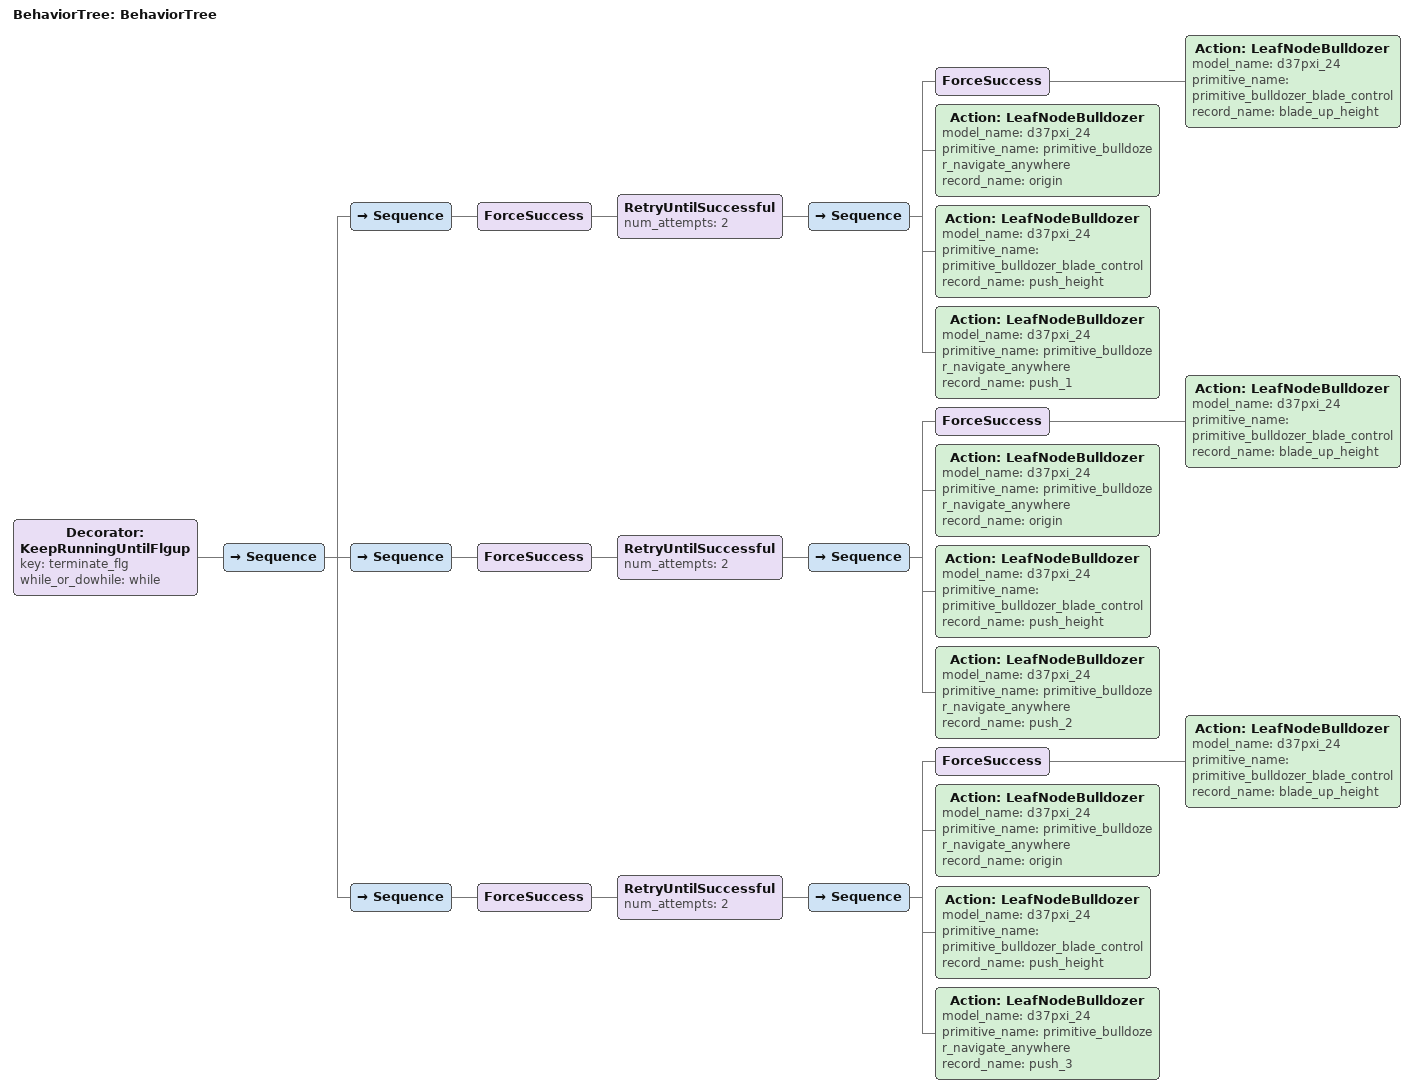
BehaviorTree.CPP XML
<?xml version="1.0"?>
<root main_tree_to_execute="BehaviorTree">
    <BehaviorTree ID="BehaviorTree">
        <Decorator ID="KeepRunningUntilFlgup" key="terminate_flg" while_or_dowhile="while">
            <Sequence>
                <Sequence>
                    <ForceSuccess>
                        <RetryUntilSuccessful num_attempts="2">
                            <Sequence>
                                <ForceSuccess>
                                    <Action ID="LeafNodeBulldozer" model_name="d37pxi_24" primitive_name="primitive_bulldozer_blade_control" record_name="blade_up_height"/>
                                </ForceSuccess>
                                <Action ID="LeafNodeBulldozer" model_name="d37pxi_24" primitive_name="primitive_bulldozer_navigate_anywhere" record_name="origin"/>
                                <Action ID="LeafNodeBulldozer" model_name="d37pxi_24" primitive_name="primitive_bulldozer_blade_control" record_name="push_height"/>
                                <Action ID="LeafNodeBulldozer" model_name="d37pxi_24" primitive_name="primitive_bulldozer_navigate_anywhere" record_name="push_1"/>
                            </Sequence>
                        </RetryUntilSuccessful>
                    </ForceSuccess>
                </Sequence>
                <Sequence>
                    <ForceSuccess>
                        <RetryUntilSuccessful num_attempts="2">
                            <Sequence>
                                <ForceSuccess>
                                    <Action ID="LeafNodeBulldozer" model_name="d37pxi_24" primitive_name="primitive_bulldozer_blade_control" record_name="blade_up_height"/>
                                </ForceSuccess>
                                <Action ID="LeafNodeBulldozer" model_name="d37pxi_24" primitive_name="primitive_bulldozer_navigate_anywhere" record_name="origin"/>
                                <Action ID="LeafNodeBulldozer" model_name="d37pxi_24" primitive_name="primitive_bulldozer_blade_control" record_name="push_height"/>
                                <Action ID="LeafNodeBulldozer" model_name="d37pxi_24" primitive_name="primitive_bulldozer_navigate_anywhere" record_name="push_2"/>
                            </Sequence>
                        </RetryUntilSuccessful>
                    </ForceSuccess>
                </Sequence>
                <Sequence>
                    <ForceSuccess>
                        <RetryUntilSuccessful num_attempts="2">
                            <Sequence>
                                <ForceSuccess>
                                    <Action ID="LeafNodeBulldozer" model_name="d37pxi_24" primitive_name="primitive_bulldozer_blade_control" record_name="blade_up_height"/>
                                </ForceSuccess>
                                <Action ID="LeafNodeBulldozer" model_name="d37pxi_24" primitive_name="primitive_bulldozer_navigate_anywhere" record_name="origin"/>
                                <Action ID="LeafNodeBulldozer" model_name="d37pxi_24" primitive_name="primitive_bulldozer_blade_control" record_name="push_height"/>
                                <Action ID="LeafNodeBulldozer" model_name="d37pxi_24" primitive_name="primitive_bulldozer_navigate_anywhere" record_name="push_3"/>
                            </Sequence>
                        </RetryUntilSuccessful>
                    </ForceSuccess>
                </Sequence>
            </Sequence>
        </Decorator>
    </BehaviorTree>
</root>
